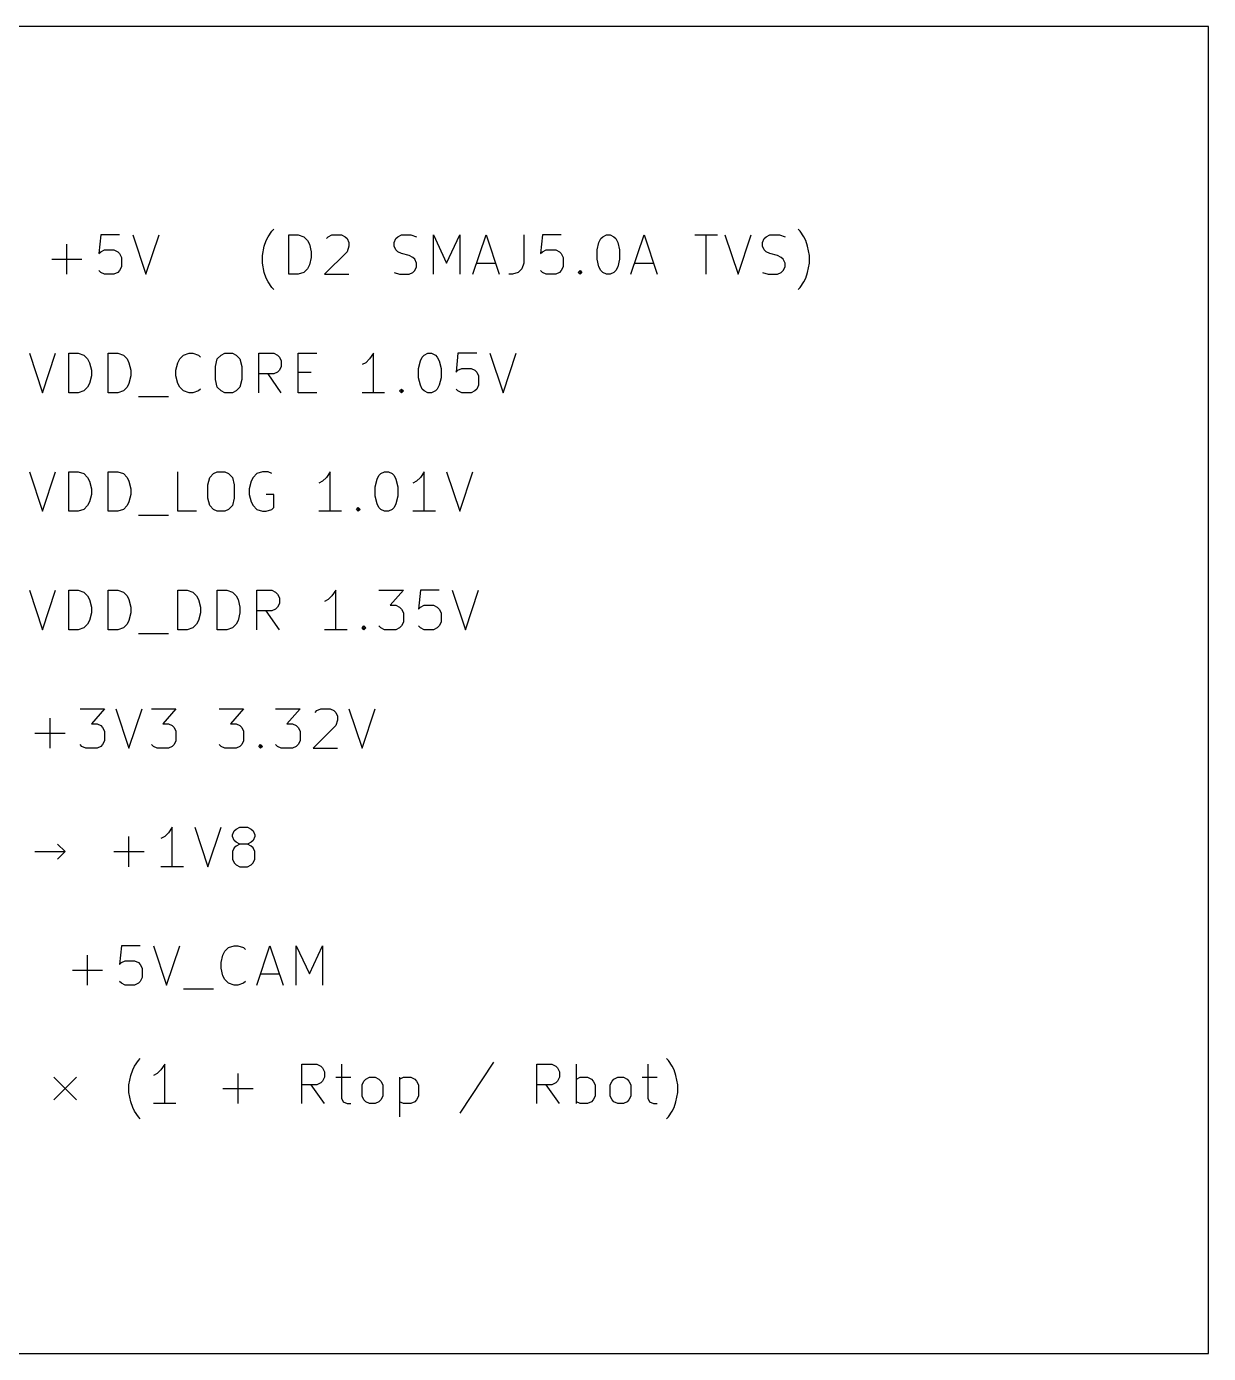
# Model space of a CAD drawing. Header units: millimetres. Extents: x 5 to 293, y -205 to -3.
# Drawn here: x 29.28 to 67.31, y -158.75 to -116.08 of the extents above; entities that cross this region are included whole.
import ezdxf

# ---------------------------------------------------------------- set-up
doc = ezdxf.new("R2010")
doc.units = ezdxf.units.MM
doc.layers.add('LIGHTBLUE', color=172, linetype='CONTINUOUS')
doc.layers.add('LIGHTMAGENTA', color=212, linetype='CONTINUOUS')

msp = doc.modelspace()

# ---------------------------------------------------------------- linework, layer by layer
at = {"layer": 'LIGHTBLUE', "linetype": 'CONTINUOUS'}
for p, q in [((31.6728, -122.7762), (31.6124, -123.381)), ((32.2776, -122.7762), (31.6728, -122.7762)), ((32.7009, -122.7762), (33.1242, -124.0462)), ((33.1242, -124.0462), (33.5476, -122.7762)), ((36.9947, -122.9577), (37.0552, -122.8367)), ((37.0552, -122.8367), (37.1761, -122.6553)), ((37.1761, -122.6553), (37.2366, -122.5948)), ((37.7204, -124.0462), (37.7204, -122.7762)), ((37.7204, -122.7762), (38.0228, -122.7762)), ((38.0228, -122.7762), (38.2042, -122.8367)), ((38.2042, -122.8367), (38.3252, -122.9577)), ((38.93, -122.8972), (38.9904, -122.8367)), ((38.9904, -122.8367), (39.1114, -122.7762)), ((39.1114, -122.7762), (39.4138, -122.7762)), ((39.4138, -122.7762), (39.5347, -122.8367)), ((39.5347, -122.8367), (39.5952, -122.8972)), ((41.1675, -122.8972), (41.228, -122.8367)), ((41.228, -122.8367), (41.349, -122.7762)), ((41.349, -122.7762), (41.6513, -122.7762)), ((41.6513, -122.7762), (41.8328, -122.8367)), ((42.377, -124.0462), (42.377, -122.7762)), ((42.377, -122.7762), (42.8004, -123.6834)), ((42.8004, -123.6834), (43.2237, -122.7762)), ((43.2237, -122.7762), (43.2237, -124.0462)), ((43.647, -124.0462), (44.0703, -122.7762)), ((44.0703, -122.7762), (44.4937, -124.0462)), ((45.2799, -122.7762), (45.2799, -123.6834)), ((45.8846, -122.7762), (45.8242, -123.381)), ((46.4894, -122.7762), (45.8846, -122.7762)), ((47.7594, -122.8972), (47.8199, -122.8367)), ((47.8199, -122.8367), (47.9408, -122.7762)), ((47.9408, -122.7762), (48.0618, -122.7762)), ((48.0618, -122.7762), (48.1827, -122.8367)), ((48.1827, -122.8367), (48.2432, -122.8972)), ((48.727, -124.0462), (49.1503, -122.7762)), ((49.1503, -122.7762), (49.5737, -124.0462)), ((50.7832, -122.7762), (51.5089, -122.7762)), ((51.1461, -124.0462), (51.1461, -122.7762)), ((51.7508, -122.7762), (52.1741, -124.0462)), ((52.1741, -124.0462), (52.5975, -122.7762)), ((53.0208, -122.8972), (53.0813, -122.8367)), ((53.0813, -122.8367), (53.2023, -122.7762)), ((53.2023, -122.7762), (53.5046, -122.7762)), ((53.5046, -122.7762), (53.6861, -122.8367)), ((54.1699, -122.6553), (54.1094, -122.5948)), ((54.2908, -122.8367), (54.1699, -122.6553)), ((54.3513, -122.9577), (54.2908, -122.8367)), ((30.5842, -124.0462), (30.5842, -123.0786)), ((31.6124, -123.381), (31.6728, -123.3205)), ((31.6728, -123.3205), (31.7938, -123.26)), ((31.7938, -123.26), (32.0962, -123.26)), ((32.0962, -123.26), (32.2171, -123.3205)), ((32.2171, -123.3205), (32.2776, -123.381)), ((36.8737, -123.4415), (36.9342, -123.1391)), ((36.9342, -123.1391), (36.9947, -122.9577)), ((38.3252, -122.9577), (38.3857, -123.0786)), ((38.3857, -123.0786), (38.4461, -123.3205)), ((38.4461, -123.3205), (38.4461, -123.5019)), ((39.5952, -123.3205), (38.8695, -124.0462)), ((39.5952, -122.8972), (39.6557, -123.0181)), ((39.6557, -123.1391), (39.5952, -123.3205)), ((39.6557, -123.0181), (39.6557, -123.1391)), ((41.1071, -123.0181), (41.1675, -122.8972)), ((41.1071, -123.1391), (41.1071, -123.0181)), ((41.1675, -123.26), (41.1071, -123.1391)), ((41.228, -123.3205), (41.1675, -123.26)), ((41.349, -123.381), (41.228, -123.3205)), ((45.8242, -123.381), (45.8846, -123.3205)), ((45.8846, -123.3205), (46.0056, -123.26)), ((46.0056, -123.26), (46.308, -123.26)), ((46.308, -123.26), (46.4289, -123.3205)), ((46.4289, -123.3205), (46.4894, -123.381)), ((47.6385, -123.26), (47.6989, -123.0181)), ((47.6385, -123.5624), (47.6385, -123.26)), ((47.6989, -123.0181), (47.7594, -122.8972)), ((48.2432, -122.8972), (48.3037, -123.0181)), ((48.3037, -123.0181), (48.3642, -123.26)), ((48.3642, -123.26), (48.3642, -123.5624)), ((52.9604, -123.0181), (53.0208, -122.8972)), ((52.9604, -123.1391), (52.9604, -123.0181)), ((53.0208, -123.26), (52.9604, -123.1391)), ((53.0813, -123.3205), (53.0208, -123.26)), ((53.2023, -123.381), (53.0813, -123.3205)), ((54.4118, -123.1391), (54.3513, -122.9577)), ((54.4722, -123.4415), (54.4118, -123.1391)), ((30.1004, -123.5624), (31.0681, -123.5624)), ((32.2776, -123.381), (32.3381, -123.5019)), ((32.3381, -123.5019), (32.3381, -123.8043)), ((36.8737, -123.6834), (36.8737, -123.4415)), ((36.9342, -123.9858), (36.8737, -123.6834)), ((38.3857, -123.7438), (38.3252, -123.8648)), ((38.4461, -123.5019), (38.3857, -123.7438)), ((41.5909, -123.4415), (41.349, -123.381)), ((41.7118, -123.5019), (41.5909, -123.4415)), ((41.7723, -123.5624), (41.7118, -123.5019)), ((41.8328, -123.6834), (41.7723, -123.5624)), ((41.8328, -123.8043), (41.8328, -123.6834)), ((43.768, -123.6834), (44.3727, -123.6834)), ((45.2799, -123.6834), (45.2194, -123.8648)), ((46.4894, -123.381), (46.5499, -123.5019)), ((46.5499, -123.5019), (46.5499, -123.8043)), ((47.6989, -123.8043), (47.6385, -123.5624)), ((48.3642, -123.5624), (48.3037, -123.8043)), ((48.848, -123.6834), (49.4527, -123.6834)), ((53.4442, -123.4415), (53.2023, -123.381)), ((53.5651, -123.5019), (53.4442, -123.4415)), ((53.6256, -123.5624), (53.5651, -123.5019)), ((53.6861, -123.6834), (53.6256, -123.5624)), ((53.6861, -123.8043), (53.6861, -123.6834)), ((54.4118, -123.9858), (54.4722, -123.6834)), ((54.4722, -123.6834), (54.4722, -123.4415)), ((31.6728, -123.9858), (31.6124, -123.9253)), ((31.7938, -124.0462), (31.6728, -123.9858)), ((32.0962, -124.0462), (31.7938, -124.0462)), ((32.2171, -123.9858), (32.0962, -124.0462)), ((32.2776, -123.9253), (32.2171, -123.9858)), ((32.3381, -123.8043), (32.2776, -123.9253)), ((36.9947, -124.1672), (36.9342, -123.9858)), ((37.0552, -124.2881), (36.9947, -124.1672)), ((38.0228, -124.0462), (37.7204, -124.0462)), ((38.2042, -123.9858), (38.0228, -124.0462)), ((38.3252, -123.8648), (38.2042, -123.9858)), ((38.8695, -124.0462), (39.6557, -124.0462)), ((41.1071, -123.9858), (41.2885, -124.0462)), ((41.2885, -124.0462), (41.5909, -124.0462)), ((41.5909, -124.0462), (41.7118, -123.9858)), ((41.7118, -123.9858), (41.7723, -123.9253)), ((41.7723, -123.9253), (41.8328, -123.8043)), ((44.917, -124.0462), (44.7961, -124.0462)), ((45.0985, -123.9858), (44.917, -124.0462)), ((45.2194, -123.8648), (45.0985, -123.9858)), ((45.8846, -123.9858), (45.8242, -123.9253)), ((46.0056, -124.0462), (45.8846, -123.9858)), ((46.308, -124.0462), (46.0056, -124.0462)), ((46.4289, -123.9858), (46.308, -124.0462)), ((46.4894, -123.9253), (46.4289, -123.9858)), ((46.5499, -123.8043), (46.4894, -123.9253)), ((47.0337, -123.9858), (47.0941, -123.9253)), ((47.0941, -124.0462), (47.0337, -123.9858)), ((47.0941, -123.9253), (47.1546, -123.9858)), ((47.0941, -123.9253), (47.0941, -124.0462)), ((47.1546, -123.9858), (47.0941, -124.0462)), ((47.7594, -123.9253), (47.6989, -123.8043)), ((47.8199, -123.9858), (47.7594, -123.9253)), ((47.9408, -124.0462), (47.8199, -123.9858)), ((48.0618, -124.0462), (47.9408, -124.0462)), ((48.1827, -123.9858), (48.0618, -124.0462)), ((48.2432, -123.9253), (48.1827, -123.9858)), ((48.3037, -123.8043), (48.2432, -123.9253)), ((52.9604, -123.9858), (53.1418, -124.0462)), ((53.1418, -124.0462), (53.4442, -124.0462)), ((53.4442, -124.0462), (53.5651, -123.9858)), ((53.5651, -123.9858), (53.6256, -123.9253)), ((53.6256, -123.9253), (53.6861, -123.8043)), ((54.2908, -124.2881), (54.3513, -124.1672)), ((54.3513, -124.1672), (54.4118, -123.9858)), ((37.1761, -124.4696), (37.0552, -124.2881)), ((37.2366, -124.53), (37.1761, -124.4696)), ((54.1094, -124.53), (54.1699, -124.4696)), ((54.1699, -124.4696), (54.2908, -124.2881)), ((29.3747, -126.5862), (29.798, -127.8562)), ((29.798, -127.8562), (30.2214, -126.5862)), ((30.6447, -127.8562), (30.6447, -126.5862)), ((30.6447, -126.5862), (30.9471, -126.5862)), ((30.9471, -126.5862), (31.1285, -126.6467)), ((31.1285, -126.6467), (31.2495, -126.7677)), ((31.9147, -127.8562), (31.9147, -126.5862)), ((31.9147, -126.5862), (32.2171, -126.5862)), ((32.2171, -126.5862), (32.3985, -126.6467)), ((32.3985, -126.6467), (32.5195, -126.7677)), ((34.2128, -126.7677), (34.3338, -126.6467)), ((34.3338, -126.6467), (34.5152, -126.5862)), ((34.5152, -126.5862), (34.6361, -126.5862)), ((34.6361, -126.5862), (34.8176, -126.6467)), ((34.8176, -126.6467), (34.878, -126.7072)), ((35.4223, -126.7677), (35.5433, -126.6467)), ((35.5433, -126.6467), (35.6642, -126.5862)), ((35.6642, -126.5862), (35.9061, -126.5862)), ((35.9061, -126.5862), (36.0271, -126.6467)), ((36.0271, -126.6467), (36.148, -126.7677)), ((36.7528, -127.8562), (36.7528, -126.5862)), ((36.7528, -126.5862), (37.2366, -126.5862)), ((37.2366, -126.5862), (37.3576, -126.6467)), ((37.3576, -126.6467), (37.4181, -126.7072)), ((37.4181, -126.7072), (37.4785, -126.8281)), ((38.0228, -127.8562), (38.0228, -126.5862)), ((38.0228, -126.5862), (38.6276, -126.5862)), ((40.4418, -126.5862), (40.3209, -126.7677)), ((40.4418, -127.8562), (40.4418, -126.5862)), ((41.9537, -126.8281), (42.0142, -126.7072)), ((42.0142, -126.7072), (42.0747, -126.6467)), ((42.0747, -126.6467), (42.1956, -126.5862)), ((42.1956, -126.5862), (42.3166, -126.5862)), ((42.3166, -126.5862), (42.4375, -126.6467)), ((42.4375, -126.6467), (42.498, -126.7072)), ((42.498, -126.7072), (42.5585, -126.8281)), ((43.1632, -126.5862), (43.1028, -127.191)), ((43.768, -126.5862), (43.1632, -126.5862)), ((44.1913, -126.5862), (44.6146, -127.8562)), ((44.6146, -127.8562), (45.038, -126.5862)), ((31.2495, -126.7677), (31.31, -126.8886)), ((31.31, -126.8886), (31.3704, -127.1305)), ((31.3704, -127.1305), (31.3704, -127.3119)), ((32.5195, -126.7677), (32.58, -126.8886)), ((32.58, -126.8886), (32.6404, -127.1305)), ((32.6404, -127.1305), (32.6404, -127.3119)), ((34.0919, -127.1305), (34.1523, -126.8886)), ((34.0919, -127.3119), (34.0919, -127.1305)), ((34.1523, -126.8886), (34.2128, -126.7677)), ((35.3619, -127.0096), (35.4223, -126.7677)), ((35.3619, -127.4329), (35.3619, -127.0096)), ((36.148, -126.7677), (36.2085, -127.0096)), ((36.2085, -127.0096), (36.2085, -127.4329)), ((37.4181, -127.1305), (37.3576, -127.191)), ((37.4785, -127.0096), (37.4181, -127.1305)), ((37.4785, -126.8281), (37.4785, -127.0096)), ((40.1999, -126.8886), (40.079, -126.9491)), ((40.3209, -126.7677), (40.1999, -126.8886)), ((41.8933, -127.07), (41.9537, -126.8281)), ((41.8933, -127.3724), (41.8933, -127.07)), ((42.5585, -126.8281), (42.619, -127.07)), ((42.619, -127.07), (42.619, -127.3724)), ((43.1028, -127.191), (43.1632, -127.1305)), ((43.1632, -127.1305), (43.2842, -127.07)), ((43.2842, -127.07), (43.5866, -127.07)), ((43.5866, -127.07), (43.7075, -127.1305)), ((43.7075, -127.1305), (43.768, -127.191)), ((31.31, -127.5538), (31.2495, -127.6748)), ((31.3704, -127.3119), (31.31, -127.5538)), ((32.58, -127.5538), (32.5195, -127.6748)), ((32.6404, -127.3119), (32.58, -127.5538)), ((34.1523, -127.5538), (34.0919, -127.3119)), ((34.2128, -127.6748), (34.1523, -127.5538)), ((35.4223, -127.6748), (35.3619, -127.4329)), ((36.2085, -127.4329), (36.148, -127.6748)), ((37.2366, -127.2515), (36.7528, -127.2515)), ((37.4785, -127.8562), (37.0552, -127.2515)), ((37.3576, -127.191), (37.2366, -127.2515)), ((38.0228, -127.191), (38.4462, -127.191)), ((41.9537, -127.6143), (41.8933, -127.3724)), ((42.619, -127.3724), (42.5585, -127.6143)), ((43.768, -127.191), (43.8285, -127.3119)), ((43.8285, -127.3119), (43.8285, -127.6143)), ((30.9471, -127.8562), (30.6447, -127.8562)), ((31.1285, -127.7958), (30.9471, -127.8562)), ((31.2495, -127.6748), (31.1285, -127.7958)), ((32.2171, -127.8562), (31.9147, -127.8562)), ((32.3985, -127.7958), (32.2171, -127.8562)), ((32.5195, -127.6748), (32.3985, -127.7958)), ((32.8824, -127.9772), (33.85, -127.9772)), ((34.3338, -127.7958), (34.2128, -127.6748)), ((34.5152, -127.8562), (34.3338, -127.7958)), ((34.6361, -127.8562), (34.5152, -127.8562)), ((34.8176, -127.7958), (34.6361, -127.8562)), ((34.878, -127.7353), (34.8176, -127.7958)), ((35.5433, -127.7958), (35.4223, -127.6748)), ((35.6642, -127.8562), (35.5433, -127.7958)), ((35.9061, -127.8562), (35.6642, -127.8562)), ((36.0271, -127.7958), (35.9061, -127.8562)), ((36.148, -127.6748), (36.0271, -127.7958)), ((38.6276, -127.8562), (38.0228, -127.8562)), ((40.8047, -127.8562), (40.079, -127.8562)), ((41.2885, -127.7958), (41.3489, -127.7353)), ((41.3489, -127.8562), (41.2885, -127.7958)), ((41.3489, -127.7353), (41.4094, -127.7958)), ((41.3489, -127.7353), (41.3489, -127.8562)), ((41.4094, -127.7958), (41.3489, -127.8562)), ((42.0142, -127.7353), (41.9537, -127.6143)), ((42.0747, -127.7958), (42.0142, -127.7353)), ((42.1956, -127.8562), (42.0747, -127.7958)), ((42.3166, -127.8562), (42.1956, -127.8562)), ((42.4375, -127.7958), (42.3166, -127.8562)), ((42.498, -127.7353), (42.4375, -127.7958)), ((42.5585, -127.6143), (42.498, -127.7353)), ((43.1632, -127.7958), (43.1028, -127.7353)), ((43.2842, -127.8562), (43.1632, -127.7958)), ((43.5866, -127.8562), (43.2842, -127.8562)), ((43.7075, -127.7958), (43.5866, -127.8562)), ((43.768, -127.7353), (43.7075, -127.7958)), ((43.8285, -127.6143), (43.768, -127.7353)), ((29.3747, -130.3962), (29.798, -131.6662)), ((29.798, -131.6662), (30.2214, -130.3962)), ((30.6447, -131.6662), (30.6447, -130.3962)), ((30.6447, -130.3962), (30.9471, -130.3962)), ((30.9471, -130.3962), (31.1285, -130.4567)), ((31.1285, -130.4567), (31.2495, -130.5777)), ((31.9147, -131.6662), (31.9147, -130.3962)), ((31.9147, -130.3962), (32.2171, -130.3962)), ((32.2171, -130.3962), (32.3985, -130.4567)), ((32.3985, -130.4567), (32.5195, -130.5777)), ((34.1523, -131.6662), (34.1523, -130.3962)), ((35.1804, -130.5777), (35.3014, -130.4567)), ((35.3014, -130.4567), (35.4223, -130.3962)), ((35.4223, -130.3962), (35.6642, -130.3962)), ((35.6642, -130.3962), (35.7852, -130.4567)), ((35.7852, -130.4567), (35.9061, -130.5777)), ((36.6924, -130.4567), (36.5714, -130.5777)), ((36.8738, -130.3962), (36.6924, -130.4567)), ((37.0552, -130.3962), (36.8738, -130.3962)), ((37.1762, -130.4567), (37.0552, -130.3962)), ((39.0509, -130.3962), (38.93, -130.5777)), ((39.0509, -131.6662), (39.0509, -130.3962)), ((40.5628, -130.6381), (40.6233, -130.5172)), ((40.6233, -130.5172), (40.6838, -130.4567)), ((40.6838, -130.4567), (40.8047, -130.3962)), ((40.8047, -130.3962), (40.9257, -130.3962)), ((40.9257, -130.3962), (41.0466, -130.4567)), ((41.0466, -130.4567), (41.1071, -130.5172)), ((41.1071, -130.5172), (41.1676, -130.6381)), ((42.0747, -130.3962), (41.9538, -130.5777)), ((42.0747, -131.6662), (42.0747, -130.3962)), ((42.8004, -130.3962), (43.2237, -131.6662)), ((43.2237, -131.6662), (43.6471, -130.3962)), ((31.2495, -130.5777), (31.31, -130.6986)), ((31.31, -130.6986), (31.3704, -130.9405)), ((31.3704, -130.9405), (31.3704, -131.1219)), ((32.5195, -130.5777), (32.58, -130.6986)), ((32.58, -130.6986), (32.6404, -130.9405)), ((32.6404, -130.9405), (32.6404, -131.1219)), ((35.12, -130.8196), (35.1804, -130.5777)), ((35.12, -131.2429), (35.12, -130.8196)), ((35.9061, -130.5777), (35.9666, -130.8196)), ((35.9666, -130.8196), (35.9666, -131.2429)), ((36.5109, -130.6986), (36.4505, -130.9405)), ((36.4505, -130.9405), (36.4505, -131.1219)), ((36.5714, -130.5777), (36.5109, -130.6986)), ((38.809, -130.6986), (38.6881, -130.7591)), ((38.93, -130.5777), (38.809, -130.6986)), ((40.5024, -130.88), (40.5628, -130.6381)), ((40.5024, -131.1824), (40.5024, -130.88)), ((41.1676, -130.6381), (41.2281, -130.88)), ((41.2281, -130.88), (41.2281, -131.1824)), ((41.8328, -130.6986), (41.7119, -130.7591)), ((41.9538, -130.5777), (41.8328, -130.6986)), ((31.31, -131.3638), (31.2495, -131.4848)), ((31.3704, -131.1219), (31.31, -131.3638)), ((32.58, -131.3638), (32.5195, -131.4848)), ((32.6404, -131.1219), (32.58, -131.3638)), ((35.1804, -131.4848), (35.12, -131.2429)), ((35.9666, -131.2429), (35.9061, -131.4848)), ((36.4505, -131.1219), (36.5109, -131.3638)), ((36.5109, -131.3638), (36.5714, -131.4848)), ((37.2366, -131.1219), (36.9947, -131.1219)), ((37.2366, -131.5453), (37.2366, -131.1219)), ((40.5628, -131.4243), (40.5024, -131.1824)), ((40.6233, -131.5453), (40.5628, -131.4243)), ((41.1676, -131.4243), (41.1071, -131.5453)), ((41.2281, -131.1824), (41.1676, -131.4243)), ((30.9471, -131.6662), (30.6447, -131.6662)), ((31.1285, -131.6058), (30.9471, -131.6662)), ((31.2495, -131.4848), (31.1285, -131.6058)), ((32.2171, -131.6662), (31.9147, -131.6662)), ((32.3985, -131.6058), (32.2171, -131.6662)), ((32.5195, -131.4848), (32.3985, -131.6058)), ((32.8824, -131.7872), (33.85, -131.7872)), ((34.7571, -131.6662), (34.1523, -131.6662)), ((35.3014, -131.6058), (35.1804, -131.4848)), ((35.4223, -131.6662), (35.3014, -131.6058)), ((35.6642, -131.6662), (35.4223, -131.6662)), ((35.7852, -131.6058), (35.6642, -131.6662)), ((35.9061, -131.4848), (35.7852, -131.6058)), ((36.5714, -131.4848), (36.6924, -131.6058)), ((36.6924, -131.6058), (36.8738, -131.6662)), ((36.8738, -131.6662), (36.9947, -131.6662)), ((36.9947, -131.6662), (37.1762, -131.6058)), ((37.1762, -131.6058), (37.2366, -131.5453)), ((39.4138, -131.6662), (38.6881, -131.6662)), ((39.8976, -131.6058), (39.958, -131.5453)), ((39.958, -131.6662), (39.8976, -131.6058)), ((39.958, -131.5453), (40.0185, -131.6058)), ((39.958, -131.5453), (39.958, -131.6662)), ((40.0185, -131.6058), (39.958, -131.6662)), ((40.6838, -131.6058), (40.6233, -131.5453)), ((40.8047, -131.6662), (40.6838, -131.6058)), ((40.9257, -131.6662), (40.8047, -131.6662)), ((41.0466, -131.6058), (40.9257, -131.6662)), ((41.1071, -131.5453), (41.0466, -131.6058)), ((42.4376, -131.6662), (41.7119, -131.6662)), ((29.3747, -134.2062), (29.798, -135.4762)), ((29.798, -135.4762), (30.2214, -134.2062)), ((30.6447, -135.4762), (30.6447, -134.2062)), ((30.6447, -134.2062), (30.9471, -134.2062)), ((30.9471, -134.2062), (31.1285, -134.2667)), ((31.1285, -134.2667), (31.2495, -134.3877)), ((31.2495, -134.3877), (31.31, -134.5086)), ((31.9147, -135.4762), (31.9147, -134.2062)), ((31.9147, -134.2062), (32.2171, -134.2062)), ((32.2171, -134.2062), (32.3985, -134.2667)), ((32.3985, -134.2667), (32.5195, -134.3877)), ((32.5195, -134.3877), (32.58, -134.5086)), ((34.1523, -135.4762), (34.1523, -134.2062)), ((34.1523, -134.2062), (34.4547, -134.2062)), ((34.4547, -134.2062), (34.6361, -134.2667)), ((34.6361, -134.2667), (34.7571, -134.3877)), ((34.7571, -134.3877), (34.8176, -134.5086)), ((35.4223, -135.4762), (35.4223, -134.2062)), ((35.4223, -134.2062), (35.7247, -134.2062)), ((35.7247, -134.2062), (35.9061, -134.2667)), ((35.9061, -134.2667), (36.0271, -134.3877)), ((36.0271, -134.3877), (36.0876, -134.5086)), ((36.6923, -135.4762), (36.6923, -134.2062)), ((36.6923, -134.2062), (37.1761, -134.2062)), ((37.1761, -134.2062), (37.2971, -134.2667)), ((37.2971, -134.2667), (37.3576, -134.3272)), ((37.3576, -134.3272), (37.418, -134.4481)), ((39.1114, -134.3877), (38.9904, -134.5086)), ((39.2323, -134.2062), (39.1114, -134.3877)), ((39.2323, -135.4762), (39.2323, -134.2062)), ((40.6233, -134.2062), (41.4095, -134.2062)), ((41.4095, -134.2062), (40.9861, -134.69)), ((41.9537, -134.2062), (41.8933, -134.811)), ((42.5585, -134.2062), (41.9537, -134.2062)), ((42.9818, -134.2062), (43.4051, -135.4762)), ((43.4051, -135.4762), (43.8285, -134.2062)), ((31.31, -134.5086), (31.3704, -134.7505)), ((31.3704, -134.7505), (31.3704, -134.9319)), ((32.58, -134.5086), (32.6404, -134.7505)), ((32.6404, -134.7505), (32.6404, -134.9319)), ((34.8176, -134.5086), (34.878, -134.7505)), ((34.878, -134.7505), (34.878, -134.9319)), ((36.0876, -134.5086), (36.148, -134.7505)), ((36.148, -134.7505), (36.148, -134.9319)), ((37.2971, -134.811), (37.1761, -134.8715)), ((37.3576, -134.7505), (37.2971, -134.811)), ((37.418, -134.6296), (37.3576, -134.7505)), ((37.418, -134.4481), (37.418, -134.6296)), ((38.9904, -134.5086), (38.8695, -134.5691)), ((40.9861, -134.69), (41.1676, -134.69)), ((41.1676, -134.69), (41.2885, -134.7505)), ((41.2885, -134.7505), (41.349, -134.811)), ((41.349, -134.811), (41.4095, -134.9319)), ((41.8933, -134.811), (41.9537, -134.7505)), ((41.9537, -134.7505), (42.0747, -134.69)), ((42.0747, -134.69), (42.3771, -134.69)), ((42.3771, -134.69), (42.498, -134.7505)), ((42.498, -134.7505), (42.5585, -134.811)), ((42.5585, -134.811), (42.619, -134.9319)), ((31.31, -135.1738), (31.2495, -135.2948)), ((31.3704, -134.9319), (31.31, -135.1738)), ((32.58, -135.1738), (32.5195, -135.2948)), ((32.6404, -134.9319), (32.58, -135.1738)), ((34.8176, -135.1738), (34.7571, -135.2948)), ((34.878, -134.9319), (34.8176, -135.1738)), ((36.0876, -135.1738), (36.0271, -135.2948)), ((36.148, -134.9319), (36.0876, -135.1738)), ((37.1761, -134.8715), (36.6923, -134.8715)), ((37.418, -135.4762), (36.9947, -134.8715)), ((41.4095, -135.2343), (41.349, -135.3553)), ((41.4095, -134.9319), (41.4095, -135.2343)), ((42.619, -135.2343), (42.5585, -135.3553)), ((42.619, -134.9319), (42.619, -135.2343)), ((30.9471, -135.4762), (30.6447, -135.4762)), ((31.1285, -135.4158), (30.9471, -135.4762)), ((31.2495, -135.2948), (31.1285, -135.4158)), ((32.2171, -135.4762), (31.9147, -135.4762)), ((32.3985, -135.4158), (32.2171, -135.4762)), ((32.5195, -135.2948), (32.3985, -135.4158)), ((32.8824, -135.5972), (33.85, -135.5972)), ((34.4547, -135.4762), (34.1523, -135.4762)), ((34.6361, -135.4158), (34.4547, -135.4762)), ((34.7571, -135.2948), (34.6361, -135.4158)), ((35.7247, -135.4762), (35.4223, -135.4762)), ((35.9061, -135.4158), (35.7247, -135.4762)), ((36.0271, -135.2948), (35.9061, -135.4158)), ((39.5952, -135.4762), (38.8695, -135.4762)), ((40.079, -135.4158), (40.1394, -135.3553)), ((40.1394, -135.4762), (40.079, -135.4158)), ((40.1394, -135.3553), (40.1999, -135.4158)), ((40.1394, -135.3553), (40.1394, -135.4762)), ((40.1999, -135.4158), (40.1394, -135.4762)), ((40.6838, -135.4158), (40.6233, -135.3553)), ((40.8047, -135.4762), (40.6838, -135.4158)), ((41.1676, -135.4762), (40.8047, -135.4762)), ((41.2885, -135.4158), (41.1676, -135.4762)), ((41.349, -135.3553), (41.2885, -135.4158)), ((41.9537, -135.4158), (41.8933, -135.3553)), ((42.0747, -135.4762), (41.9537, -135.4158)), ((42.3771, -135.4762), (42.0747, -135.4762)), ((42.498, -135.4158), (42.3771, -135.4762)), ((42.5585, -135.3553), (42.498, -135.4158)), ((31.0076, -138.0162), (31.7938, -138.0162)), ((31.7938, -138.0162), (31.3704, -138.5)), ((32.1566, -138.0162), (32.5799, -139.2862)), ((32.5799, -139.2862), (33.0033, -138.0162)), ((33.3057, -138.0162), (34.0919, -138.0162)), ((34.0919, -138.0162), (33.6685, -138.5)), ((35.4828, -138.0162), (36.269, -138.0162)), ((36.269, -138.0162), (35.8456, -138.5)), ((37.2971, -138.0162), (38.0833, -138.0162)), ((38.0833, -138.0162), (37.6599, -138.5)), ((38.5671, -138.1372), (38.6275, -138.0767)), ((38.6275, -138.0767), (38.7485, -138.0162)), ((38.7485, -138.0162), (39.0509, -138.0162)), ((39.0509, -138.0162), (39.1718, -138.0767)), ((39.1718, -138.0767), (39.2323, -138.1372)), ((39.2323, -138.1372), (39.2928, -138.2581)), ((39.6556, -138.0162), (40.0789, -139.2862)), ((40.0789, -139.2862), (40.5023, -138.0162)), ((30.0399, -139.2862), (30.0399, -138.3186)), ((31.3704, -138.5), (31.5519, -138.5)), ((31.5519, -138.5), (31.6728, -138.5605)), ((31.6728, -138.5605), (31.7333, -138.621)), ((31.7333, -138.621), (31.7938, -138.7419)), ((33.6685, -138.5), (33.85, -138.5)), ((33.85, -138.5), (33.9709, -138.5605)), ((33.9709, -138.5605), (34.0314, -138.621)), ((34.0314, -138.621), (34.0919, -138.7419)), ((35.8456, -138.5), (36.0271, -138.5)), ((36.0271, -138.5), (36.148, -138.5605)), ((36.148, -138.5605), (36.2085, -138.621)), ((36.2085, -138.621), (36.269, -138.7419)), ((37.6599, -138.5), (37.8414, -138.5)), ((37.8414, -138.5), (37.9623, -138.5605)), ((37.9623, -138.5605), (38.0228, -138.621)), ((38.0228, -138.621), (38.0833, -138.7419)), ((39.2323, -138.5605), (38.5066, -139.2862)), ((39.2928, -138.3791), (39.2323, -138.5605)), ((39.2928, -138.2581), (39.2928, -138.3791)), ((29.5561, -138.8024), (30.5238, -138.8024)), ((31.7938, -139.0443), (31.7333, -139.1653)), ((31.7938, -138.7419), (31.7938, -139.0443)), ((34.0919, -139.0443), (34.0314, -139.1653)), ((34.0919, -138.7419), (34.0919, -139.0443)), ((36.269, -139.0443), (36.2085, -139.1653)), ((36.269, -138.7419), (36.269, -139.0443)), ((38.0833, -139.0443), (38.0228, -139.1653)), ((38.0833, -138.7419), (38.0833, -139.0443)), ((31.0681, -139.2258), (31.0076, -139.1653)), ((31.189, -139.2862), (31.0681, -139.2258)), ((31.5519, -139.2862), (31.189, -139.2862)), ((31.6728, -139.2258), (31.5519, -139.2862)), ((31.7333, -139.1653), (31.6728, -139.2258)), ((33.3662, -139.2258), (33.3057, -139.1653)), ((33.4871, -139.2862), (33.3662, -139.2258)), ((33.85, -139.2862), (33.4871, -139.2862)), ((33.9709, -139.2258), (33.85, -139.2862)), ((34.0314, -139.1653), (33.9709, -139.2258)), ((35.5433, -139.2258), (35.4828, -139.1653)), ((35.6642, -139.2862), (35.5433, -139.2258)), ((36.0271, -139.2862), (35.6642, -139.2862)), ((36.148, -139.2258), (36.0271, -139.2862)), ((36.2085, -139.1653), (36.148, -139.2258)), ((36.7528, -139.2258), (36.8132, -139.1653)), ((36.8132, -139.2862), (36.7528, -139.2258)), ((36.8132, -139.1653), (36.8737, -139.2258)), ((36.8132, -139.1653), (36.8132, -139.2862)), ((36.8737, -139.2258), (36.8132, -139.2862)), ((37.3576, -139.2258), (37.2971, -139.1653)), ((37.4785, -139.2862), (37.3576, -139.2258)), ((37.8414, -139.2862), (37.4785, -139.2862)), ((37.9623, -139.2258), (37.8414, -139.2862)), ((38.0228, -139.1653), (37.9623, -139.2258)), ((38.5066, -139.2862), (39.2928, -139.2862)), ((33.85, -142.0077), (33.729, -142.1286)), ((33.9709, -141.8262), (33.85, -142.0077)), ((33.9709, -143.0962), (33.9709, -141.8262)), ((34.6966, -141.8262), (35.1199, -143.0962)), ((35.1199, -143.0962), (35.5433, -141.8262)), ((35.9062, -142.0681), (35.9666, -141.9472)), ((35.9062, -142.1286), (35.9062, -142.0681)), ((35.9666, -141.9472), (36.0271, -141.8867)), ((36.0271, -141.8867), (36.1481, -141.8262)), ((36.1481, -141.8262), (36.39, -141.8262)), ((36.39, -141.8262), (36.5109, -141.8867)), ((36.5109, -141.8867), (36.5714, -141.9472)), ((36.5714, -141.9472), (36.6319, -142.0681)), ((36.6319, -142.0681), (36.6319, -142.1286)), ((30.5238, -142.6124), (30.2818, -142.3705)), ((32.5799, -143.0962), (32.5799, -142.1286)), ((33.729, -142.1286), (33.6081, -142.1891)), ((35.9666, -142.2496), (35.9062, -142.1286)), ((35.9666, -142.4915), (35.9062, -142.6124)), ((36.0271, -142.31), (35.9666, -142.2496)), ((36.0271, -142.431), (35.9666, -142.4915)), ((36.1481, -142.3705), (36.0271, -142.31)), ((36.1481, -142.3705), (36.0271, -142.431)), ((36.39, -142.3705), (36.1481, -142.3705)), ((36.5109, -142.31), (36.39, -142.3705)), ((36.5109, -142.431), (36.39, -142.3705)), ((36.5714, -142.2496), (36.5109, -142.31)), ((36.5714, -142.4915), (36.5109, -142.431)), ((36.6319, -142.1286), (36.5714, -142.2496)), ((36.6319, -142.6124), (36.5714, -142.4915)), ((29.5561, -142.6124), (30.5238, -142.6124)), ((30.2818, -142.8543), (30.5238, -142.6124)), ((32.0961, -142.6124), (33.0638, -142.6124)), ((35.9062, -142.6124), (35.9062, -142.8543)), ((35.9062, -142.8543), (35.9666, -142.9753)), ((36.5714, -142.9753), (36.6319, -142.8543)), ((36.6319, -142.8543), (36.6319, -142.6124)), ((34.3338, -143.0962), (33.6081, -143.0962)), ((35.9666, -142.9753), (36.0271, -143.0358)), ((36.0271, -143.0358), (36.1481, -143.0962)), ((36.1481, -143.0962), (36.39, -143.0962)), ((36.39, -143.0962), (36.5109, -143.0358)), ((36.5109, -143.0358), (36.5714, -142.9753)), ((32.338, -145.6362), (32.2776, -146.241)), ((32.9428, -145.6362), (32.338, -145.6362)), ((33.3661, -145.6362), (33.7894, -146.9062)), ((33.7894, -146.9062), (34.2128, -145.6362)), ((35.6037, -145.9386), (35.6642, -145.8177)), ((35.6642, -145.8177), (35.7852, -145.6967)), ((35.7852, -145.6967), (35.9666, -145.6362)), ((35.9666, -145.6362), (36.0875, -145.6362)), ((36.0875, -145.6362), (36.269, -145.6967)), ((36.269, -145.6967), (36.3294, -145.7572)), ((36.6923, -146.9062), (37.1156, -145.6362)), ((37.1156, -145.6362), (37.539, -146.9062)), ((37.9623, -146.9062), (37.9623, -145.6362)), ((37.9623, -145.6362), (38.3857, -146.5434)), ((38.3857, -146.5434), (38.809, -145.6362)), ((38.809, -145.6362), (38.809, -146.9062)), ((31.2494, -146.9062), (31.2494, -145.9386)), ((32.2776, -146.241), (32.338, -146.1805)), ((32.338, -146.1805), (32.459, -146.12)), ((32.459, -146.12), (32.7614, -146.12)), ((32.7614, -146.12), (32.8823, -146.1805)), ((32.8823, -146.1805), (32.9428, -146.241)), ((32.9428, -146.241), (33.0033, -146.3619)), ((33.0033, -146.3619), (33.0033, -146.6643)), ((35.5433, -146.1805), (35.6037, -145.9386)), ((35.5433, -146.3619), (35.5433, -146.1805)), ((35.6037, -146.6038), (35.5433, -146.3619)), ((30.7656, -146.4224), (31.7333, -146.4224)), ((32.338, -146.8458), (32.2776, -146.7853)), ((32.9428, -146.7853), (32.8823, -146.8458)), ((33.0033, -146.6643), (32.9428, -146.7853)), ((35.6642, -146.7248), (35.6037, -146.6038)), ((35.7852, -146.8458), (35.6642, -146.7248)), ((36.3294, -146.7853), (36.269, -146.8458)), ((36.8133, -146.5434), (37.418, -146.5434)), ((32.459, -146.9062), (32.338, -146.8458)), ((32.7614, -146.9062), (32.459, -146.9062)), ((32.8823, -146.8458), (32.7614, -146.9062)), ((34.3338, -147.0272), (35.3014, -147.0272)), ((35.9666, -146.9062), (35.7852, -146.8458)), ((36.0875, -146.9062), (35.9666, -146.9062)), ((36.269, -146.8458), (36.0875, -146.9062)), ((32.7615, -149.5067), (32.8824, -149.3253)), ((32.8824, -149.3253), (32.9429, -149.2648)), ((49.9365, -149.3253), (49.876, -149.2648)), ((50.0574, -149.5067), (49.9365, -149.3253)), ((32.6405, -149.8091), (32.701, -149.6277)), ((32.701, -149.6277), (32.7615, -149.5067)), ((33.4872, -149.7486), (33.3663, -149.8091)), ((33.6082, -149.6277), (33.4872, -149.7486)), ((33.7291, -149.4462), (33.6082, -149.6277)), ((33.7291, -150.7162), (33.7291, -149.4462)), ((36.0876, -150.7162), (36.0876, -149.7486)), ((38.1438, -150.7162), (38.1438, -149.4462)), ((38.1438, -149.4462), (38.6276, -149.4462)), ((38.6276, -149.4462), (38.7486, -149.5067)), ((38.7486, -149.5067), (38.8091, -149.5672)), ((38.8091, -149.5672), (38.8695, -149.6881)), ((38.8695, -149.6881), (38.8695, -149.8696)), ((39.4138, -149.4462), (39.4138, -150.5348)), ((44.3123, -149.3858), (43.2237, -151.0186)), ((45.7032, -150.7162), (45.7032, -149.4462)), ((45.7032, -149.4462), (46.187, -149.4462)), ((46.187, -149.4462), (46.308, -149.5067)), ((46.308, -149.5067), (46.3685, -149.5672)), ((46.3685, -149.5672), (46.4289, -149.6881)), ((46.4289, -149.6881), (46.4289, -149.8696)), ((46.9732, -150.7162), (46.9732, -149.4462)), ((49.2712, -149.4462), (49.2712, -150.5348)), ((50.1179, -149.6277), (50.0574, -149.5067)), ((50.1784, -149.8091), (50.1179, -149.6277)), ((30.161, -149.8696), (30.8867, -150.5953)), ((30.8867, -149.8696), (30.161, -150.5953)), ((32.58, -150.1115), (32.6405, -149.8091)), ((32.58, -150.3534), (32.58, -150.1115)), ((38.6276, -150.1115), (38.1438, -150.1115)), ((38.8695, -150.7162), (38.4462, -150.1115)), ((38.7486, -150.051), (38.6276, -150.1115)), ((38.8091, -149.9905), (38.7486, -150.051)), ((38.8695, -149.8696), (38.8091, -149.9905)), ((39.2324, -149.8696), (39.7162, -149.8696)), ((40.0791, -150.1115), (40.1395, -149.9905)), ((40.0791, -150.4743), (40.0791, -150.1115)), ((40.1395, -149.9905), (40.2, -149.93)), ((40.2, -149.93), (40.321, -149.8696)), ((40.321, -149.8696), (40.5024, -149.8696)), ((40.5024, -149.8696), (40.6233, -149.93)), ((40.6233, -149.93), (40.6838, -149.9905)), ((40.6838, -149.9905), (40.7443, -150.1115)), ((40.7443, -150.1115), (40.7443, -150.4743)), ((41.2885, -149.8696), (41.2885, -151.1396)), ((41.2885, -149.93), (41.4095, -149.8696)), ((41.4095, -149.8696), (41.6514, -149.8696)), ((41.6514, -149.8696), (41.7723, -149.93)), ((41.7723, -149.93), (41.8328, -149.9905)), ((41.8328, -149.9905), (41.8933, -150.1115)), ((41.8933, -150.1115), (41.8933, -150.4743)), ((46.187, -150.1115), (45.7032, -150.1115)), ((46.4289, -150.7162), (46.0056, -150.1115)), ((46.308, -150.051), (46.187, -150.1115)), ((46.3685, -149.9905), (46.308, -150.051)), ((46.4289, -149.8696), (46.3685, -149.9905)), ((46.9732, -149.93), (47.0942, -149.8696)), ((47.0942, -149.8696), (47.3361, -149.8696)), ((47.3361, -149.8696), (47.457, -149.93)), ((47.457, -149.93), (47.5175, -149.9905)), ((47.5175, -149.9905), (47.578, -150.1115)), ((47.578, -150.1115), (47.578, -150.4743)), ((48.0618, -150.1115), (48.1222, -149.9905)), ((48.0618, -150.4743), (48.0618, -150.1115)), ((48.1222, -149.9905), (48.1827, -149.93)), ((48.1827, -149.93), (48.3037, -149.8696)), ((48.3037, -149.8696), (48.4851, -149.8696)), ((48.4851, -149.8696), (48.606, -149.93)), ((48.606, -149.93), (48.6665, -149.9905)), ((48.6665, -149.9905), (48.727, -150.1115)), ((48.727, -150.1115), (48.727, -150.4743)), ((49.0898, -149.8696), (49.5736, -149.8696)), ((50.2388, -150.1115), (50.1784, -149.8091)), ((50.2388, -150.3534), (50.2388, -150.1115)), ((32.6405, -150.6558), (32.58, -150.3534)), ((35.6038, -150.2324), (36.5715, -150.2324)), ((39.4138, -150.5348), (39.4743, -150.6558)), ((40.1395, -150.5953), (40.0791, -150.4743)), ((40.2, -150.6558), (40.1395, -150.5953)), ((40.6838, -150.5953), (40.6233, -150.6558)), ((40.7443, -150.4743), (40.6838, -150.5953)), ((41.8328, -150.5953), (41.7723, -150.6558)), ((41.8933, -150.4743), (41.8328, -150.5953)), ((47.5175, -150.5953), (47.457, -150.6558)), ((47.578, -150.4743), (47.5175, -150.5953)), ((48.1222, -150.5953), (48.0618, -150.4743)), ((48.1827, -150.6558), (48.1222, -150.5953)), ((48.6665, -150.5953), (48.606, -150.6558)), ((48.727, -150.4743), (48.6665, -150.5953)), ((49.2712, -150.5348), (49.3317, -150.6558)), ((50.1784, -150.6558), (50.2388, -150.3534)), ((32.701, -150.8372), (32.6405, -150.6558)), ((32.7615, -150.9581), (32.701, -150.8372)), ((32.8824, -151.1396), (32.7615, -150.9581)), ((34.092, -150.7162), (33.3663, -150.7162)), ((39.4743, -150.6558), (39.5953, -150.7162)), ((39.5953, -150.7162), (39.7162, -150.7162)), ((40.321, -150.7162), (40.2, -150.6558)), ((40.5024, -150.7162), (40.321, -150.7162)), ((40.6233, -150.6558), (40.5024, -150.7162)), ((41.4095, -150.7162), (41.2885, -150.6558)), ((41.6514, -150.7162), (41.4095, -150.7162)), ((41.7723, -150.6558), (41.6514, -150.7162)), ((47.0942, -150.7162), (46.9732, -150.6558)), ((47.3361, -150.7162), (47.0942, -150.7162)), ((47.457, -150.6558), (47.3361, -150.7162)), ((48.3037, -150.7162), (48.1827, -150.6558)), ((48.4851, -150.7162), (48.3037, -150.7162)), ((48.606, -150.6558), (48.4851, -150.7162)), ((49.3317, -150.6558), (49.4527, -150.7162)), ((49.4527, -150.7162), (49.5736, -150.7162)), ((49.9365, -151.1396), (50.0574, -150.9581)), ((50.0574, -150.9581), (50.1179, -150.8372)), ((50.1179, -150.8372), (50.1784, -150.6558)), ((32.9429, -151.2), (32.8824, -151.1396)), ((49.876, -151.2), (49.9365, -151.1396))]:
    msp.add_line(p, q, dxfattribs=at)
at = {"layer": 'LIGHTMAGENTA', "linetype": 'CONTINUOUS'}
for p, q in [((67.31, -116.078), (5.08, -116.078)), ((67.31, -158.75), (67.31, -116.078)), ((5.08, -158.75), (67.31, -158.75))]:
    msp.add_line(p, q, dxfattribs=at)

doc.saveas('drawing.dxf')
